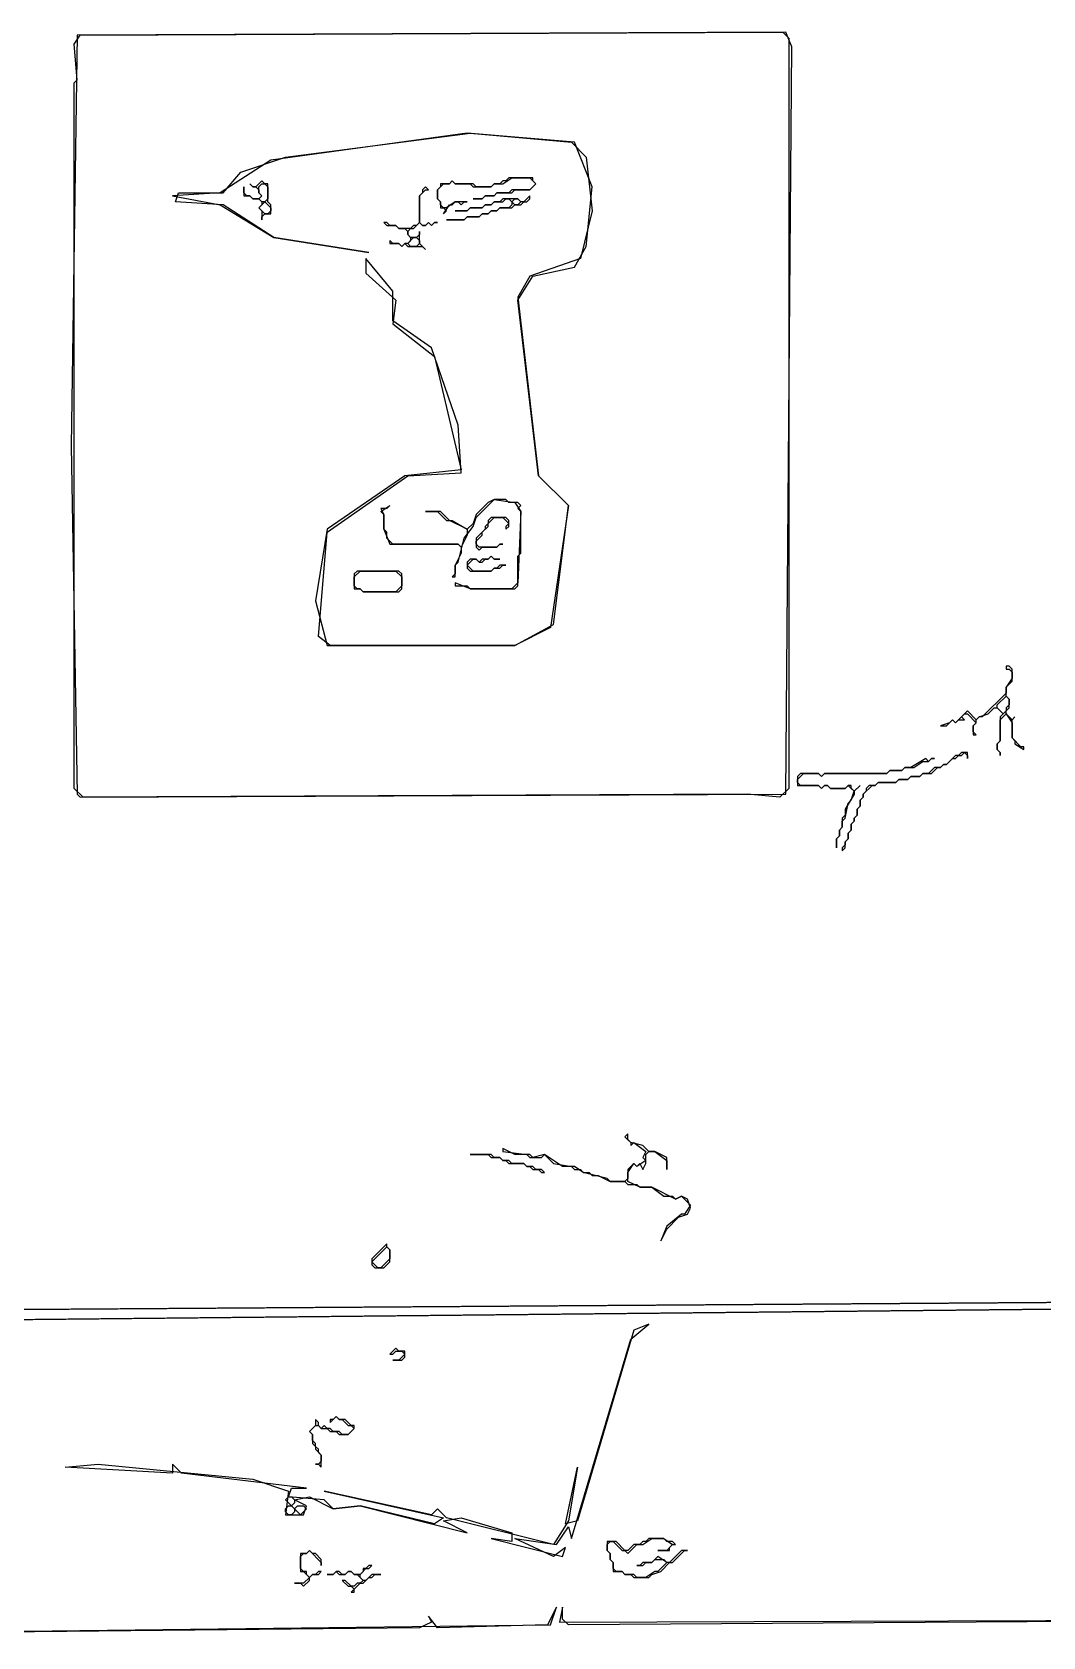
# Model space of a CAD drawing. Header units: inches. Extents: x 0 to 115, y 2 to 63.
# Drawn here: x 28.86 to 49.37, y 1.69 to 34.25 of the extents above; entities that cross this region are included whole.
import ezdxf

# ---------------------------------------------------------------- set-up
doc = ezdxf.new("R2010")
doc.units = ezdxf.units.IN
doc.styles.add('OpenSansCondensed-Light', font='OpenSansCondensed-Light.ttf')
doc.dimstyles.new('EZDXF', dxfattribs={"dimtxt": 0.25, "dimasz": 0.175, "dimexe": 0.375, "dimexo": 0.125, "dimgap": 0.1, "dimtad": 1, "dimlfac": 100, "dimzin": 12, "dimdsep": 46, "dimtxsty": 'OpenSansCondensed-Light', "dimblk": 'ARCHTICK', "dimcen": 2.5, "dimazin": 3, "dimtfac": 0.5, "dimtmove": 2, "dimatfit": 3, "dimarcsym": 0})

# ---------------------------------------------------------------- blocks, each defined once
blk = doc.blocks.new('_ARCHTICK')
at = {"color": 0, "linetype": 'ByBlock', "const_width": 0.15}
blk.add_lwpolyline([(-0.5, -0.5), (0.5, 0.5)], dxfattribs=at)
blk = doc.blocks.new('*D5')
at = {"color": 0, "lineweight": -2, "transparency": 16777216}
for start, end in [(41.8994, 90), (0.3878, 9.2297)]:
    blk.add_arc((20.959, 8.283), 2.26, start, end, dxfattribs=at)
at = {"layer": 'Defpoints', "color": 0, "transparency": 16777216}
for p in [(20.959, 10.852), (22.084, 10.243), (55.387, 8.516), (19.69, 8.275), (20.959, 6.79)]:
    blk.add_point(p, dxfattribs=at)
at = {"color": 0, "lineweight": -2, "transparency": 16777216, "xscale": 0.175, "yscale": 0.175, "zscale": 0.175}
for p, rotation in [((20.959, 10.544), 180), ((23.219, 8.299), 270.3877827726656)]:
    blk.add_blockref('_ARCHTICK', p, dxfattribs=dict(at, rotation=rotation))
at = {"color": 0, "transparency": 16777216, "insert": (22.998, 9.259), "char_height": 0.25, "attachment_point": 5, "rotation": 295.5645, "style": 'OpenSansCondensed-Light'}
blk.add_mtext('89.61°', dxfattribs=at)

msp = doc.modelspace()

# ---------------------------------------------------------------- linework, layer by layer
for points in [[(19.4488, 34.1864), (19.1468, 25.1264), (19.5092, 8.0332), (54.964, 8.3956), (57.4404, 8.0936), (54.964, 8.3956), (19.5696, 8.0332), (19.1468, 25.1868), (19.5092, 34.126), (19.8716, 24.8848)], [(19.4488, 34.1864), (19.1468, 25.1264), (19.5092, 8.0332), (54.964, 8.3956), (57.4404, 8.0936), (54.964, 8.3956), (19.5696, 8.0332), (19.1468, 25.1868), (19.5092, 34.126), (19.8716, 24.8848)], [(29.7772, 34.1864), (29.6564, 25.8512), (29.7772, 18.7844), (29.8376, 18.724), (44.1524, 18.7844), (44.2732, 33.9448), (44.1524, 34.2468)], [(29.7772, 34.1864), (29.6564, 25.8512), (29.7772, 18.7844), (29.8376, 18.724), (44.1524, 18.7844), (44.2732, 33.9448), (44.1524, 34.2468)], [(29.8376, 34.1864), (44.092, 34.2468), (44.2128, 34.126), (44.2128, 18.9052), (44.0316, 18.724), (43.3672, 18.7844), (29.898, 18.724), (29.7168, 18.9052), (29.7168, 33.22), (29.7772, 33.2804), (29.7168, 34.0052)], [(39.864, 32.012), (37.6896, 32.1932), (33.7032, 31.6496), (32.6764, 30.9852), (31.71, 30.9248), (32.6764, 30.7436), (33.7636, 30.0792), (35.6964, 29.7772), (33.7636, 30.0792), (32.7368, 30.7436), (31.7704, 30.804), (31.8308, 30.9852), (32.7368, 30.9852), (33.0992, 31.408), (34.0052, 31.71), (37.75, 32.1932), (39.8036, 32.012), (40.1056, 31.71), (40.2264, 30.6228), (39.9848, 29.6564), (38.958, 29.294), (38.7164, 28.8712), (39.1392, 25.2472), (39.7432, 24.6432), (39.3808, 22.1668), (38.656, 21.8044), (34.9112, 21.8044), (34.6696, 21.9856), (34.8508, 24.0996), (36.4816, 25.2472), (37.5688, 25.3076), (37.5084, 26.274), (36.9648, 27.8444), (36.1796, 28.388), (36.1796, 28.992), (35.636, 29.6564), (35.636, 29.3544), (36.24, 28.8108), (36.1796, 28.3276), (37.0252, 27.6632), (37.5688, 25.368), (36.4212, 25.2472), (34.8508, 24.16), (34.6092, 22.7104), (34.8508, 21.8044), (38.656, 21.8044), (39.4412, 22.2272), (39.7432, 24.6432), (39.1392, 25.2472), (38.7164, 28.8108), (39.0184, 29.294), (39.864, 29.4752), (40.1056, 29.898), (40.2264, 31.106)], [(39.0788, 31.1664), (38.958, 31.0456), (38.5956, 31.0456), (38.5352, 30.9852), (38.2936, 30.9852), (38.2332, 30.9248), (38.052, 30.9248), (37.9916, 30.8644), (37.8104, 30.8644), (37.9916, 30.8644), (38.052, 30.9248), (38.2332, 30.9248), (38.2936, 30.9852), (38.5956, 30.9852), (38.656, 31.0456), (38.958, 31.0456), (39.0788, 31.1664), (39.0184, 31.2268), (39.0184, 31.2872), (38.5352, 31.2872), (38.4748, 31.2268), (38.4144, 31.2268), (38.354, 31.1664), (38.2332, 31.1664), (38.1728, 31.106), (37.8708, 31.106), (37.8104, 31.1664), (37.448, 31.1664), (37.3876, 31.2268), (37.3272, 31.1664), (37.146, 31.1664), (37.146, 31.106), (37.0856, 31.0456), (37.0856, 30.8644), (37.146, 30.804), (37.146, 30.6832), (37.2064, 30.6832), (37.2668, 30.6228), (37.2064, 30.5624), (37.3272, 30.7436), (37.3876, 30.7436), (37.448, 30.804), (37.5084, 30.804), (37.5688, 30.7436), (37.6292, 30.804), (37.6896, 30.804), (37.448, 30.804), (37.2668, 30.6832), (37.2064, 30.6832), (37.146, 30.7436), (37.146, 30.804), (37.0856, 30.8644), (37.0856, 31.0456), (37.2064, 31.1664), (37.3272, 31.1664), (37.3876, 31.2268), (37.448, 31.1664), (37.75, 31.1664), (37.8104, 31.106), (38.1728, 31.106), (38.2332, 31.1664), (38.4144, 31.1664), (38.5956, 31.2872), (38.958, 31.2872)], [(33.522, 31.2268), (33.4012, 31.106), (33.3408, 31.106), (33.2804, 31.1664), (33.3408, 31.106), (33.4012, 31.106), (33.4616, 31.0456), (33.4616, 30.9852), (33.522, 30.9248), (33.4616, 30.8644), (33.3408, 30.8644), (33.2804, 30.9248), (33.22, 30.9248), (33.1596, 30.9852), (33.1596, 31.106), (33.1596, 30.9248), (33.2804, 30.9248), (33.3408, 30.8644), (33.4616, 30.8644), (33.522, 30.804), (33.522, 30.7436), (33.4616, 30.6832), (33.522, 30.6228), (33.522, 30.4416), (33.522, 30.502), (33.5824, 30.5624), (33.7032, 30.5624), (33.7032, 30.7436), (33.6428, 30.804), (33.6428, 31.1664), (33.5824, 31.1664)], [(33.522, 31.1664), (33.5824, 31.1664), (33.6428, 31.106), (33.6428, 30.8644), (33.5824, 30.804), (33.522, 30.804), (33.4616, 30.8644), (33.522, 30.9248), (33.4616, 30.9852), (33.4616, 31.106)], [(36.844, 31.106), (36.7836, 31.0456), (36.7836, 30.9852), (36.7232, 30.9248), (36.7232, 30.3812), (36.6628, 30.3208), (36.6024, 30.3208), (36.542, 30.2604), (36.3004, 30.2604), (36.24, 30.3208), (36.1192, 30.3208), (36.0588, 30.3812), (35.9984, 30.3812), (36.0588, 30.3208), (36.24, 30.3208), (36.3004, 30.2604), (36.4212, 30.2604), (36.4816, 30.2), (36.4816, 30.1396), (36.542, 30.0792), (36.542, 30.0188), (36.4816, 29.9584), (36.4212, 29.9584), (36.3608, 29.898), (36.3004, 29.9584), (36.1796, 29.9584), (36.1192, 30.0188), (36.1192, 29.9584), (36.3004, 29.9584), (36.3608, 29.898), (36.4212, 29.9584), (36.4816, 29.898), (36.7836, 29.898), (36.844, 29.8376), (36.7232, 29.9584), (36.7232, 30.2), (36.7232, 30.1396), (36.6628, 30.0792), (36.542, 30.0792), (36.4816, 30.1396), (36.4816, 30.2), (36.542, 30.2604), (36.6024, 30.2604), (36.7232, 30.3812), (36.7836, 30.3208), (36.844, 30.3208), (36.9044, 30.3812), (36.9648, 30.3208), (37.0252, 30.3812), (37.0856, 30.3812), (37.0252, 30.3812), (36.9648, 30.3208), (36.9044, 30.3812), (36.844, 30.3208), (36.7836, 30.3208), (36.7232, 30.3812), (36.7232, 30.9248), (36.844, 31.0456), (36.9044, 31.0456)], [(33.5824, 30.804), (33.7032, 30.6832), (33.7032, 30.6228), (33.6428, 30.5624), (33.5824, 30.5624), (33.4616, 30.6832)], [(38.958, 30.9248), (38.8372, 30.804), (38.7768, 30.804), (38.7164, 30.8644), (38.4144, 30.8644), (38.354, 30.804), (38.2332, 30.804), (38.1728, 30.7436), (38.052, 30.7436), (37.9916, 30.6832), (37.75, 30.6832), (37.6896, 30.6228), (37.448, 30.6228), (37.6896, 30.6228), (37.75, 30.6832), (37.9916, 30.6832), (38.052, 30.7436), (38.1728, 30.7436), (38.2332, 30.804), (38.4144, 30.804), (38.4748, 30.8644), (38.5352, 30.8644), (38.5956, 30.804), (38.5956, 30.7436), (38.5352, 30.6832), (38.354, 30.6832), (38.2936, 30.6228), (38.1728, 30.6228), (38.1124, 30.5624), (37.9916, 30.5624), (37.9312, 30.502), (37.6896, 30.502), (37.6292, 30.4416), (37.2668, 30.4416), (37.6292, 30.4416), (37.6896, 30.502), (37.9312, 30.502), (37.9916, 30.5624), (38.1124, 30.5624), (38.1728, 30.6228), (38.2936, 30.6228), (38.354, 30.6832), (38.5956, 30.6832), (38.656, 30.7436), (38.7768, 30.7436), (38.8372, 30.804), (38.8976, 30.804), (38.958, 30.8644)], [(38.5956, 30.804), (38.656, 30.8644), (38.7164, 30.8644), (38.7768, 30.804), (38.7164, 30.7436), (38.656, 30.7436)], [(36.4816, 29.9584), (36.6024, 30.0792), (36.6628, 30.0792), (36.7232, 30.0188), (36.7232, 29.9584), (36.6628, 29.898), (36.542, 29.898)], [(38.7164, 23.0124), (38.7164, 23.6164), (38.7768, 23.6768), (38.7768, 24.5224), (38.7164, 24.5828), (38.7768, 24.6432), (38.7164, 24.7036), (38.5352, 24.7036), (38.4748, 24.764), (38.2332, 24.764), (38.1124, 24.7036), (37.8708, 24.462), (37.8104, 24.2808), (37.6896, 24.16), (37.3272, 24.3412), (37.146, 24.5224), (36.844, 24.5224), (37.0856, 24.5224), (37.2668, 24.3412), (37.3876, 24.3412), (37.6896, 24.16), (37.6896, 24.0392), (37.5688, 23.7976), (37.5084, 23.858), (36.1796, 23.858), (36.0588, 23.9788), (36.0588, 24.0996), (35.9984, 24.16), (35.9984, 24.462), (35.938, 24.5224), (36.1192, 24.6432), (36.0588, 24.5828), (35.938, 24.5828), (35.9984, 24.462), (35.9984, 24.16), (36.1192, 23.858), (37.5084, 23.858), (37.5688, 23.7976), (37.5688, 23.6768), (37.448, 23.4352), (37.448, 23.254), (37.3876, 23.1936), (37.448, 23.1936), (37.448, 23.4352), (37.5084, 23.4956), (37.6292, 23.9788), (37.8104, 24.2204), (37.8708, 24.4016), (38.2332, 24.764), (38.656, 24.7036), (38.7768, 24.5224), (38.7164, 23.0728), (38.5956, 22.952), (37.75, 22.952), (37.448, 23.0728), (37.448, 23.0124), (37.6896, 23.0124), (37.75, 22.952), (38.656, 22.952)], [(19.6904, 24.7036), (19.6904, 8.2748), (55.3868, 8.5164), (19.7508, 8.2748)], [(19.6904, 24.7036), (19.6904, 8.2748), (55.3868, 8.5164), (19.7508, 8.2748)], [(38.4748, 24.4016), (38.1728, 24.4016), (38.1124, 24.3412), (38.1124, 24.2808), (38.052, 24.2204), (38.052, 24.16), (37.8708, 23.9788), (37.8708, 23.7976), (37.9312, 23.7372), (37.9916, 23.7976), (38.2936, 23.7976), (38.354, 23.858), (38.4144, 23.858), (38.354, 23.858), (38.2936, 23.7976), (37.9312, 23.7976), (37.8708, 23.858), (37.8708, 23.9184), (37.9916, 24.0392), (37.9916, 24.0996), (38.1124, 24.2204), (38.1124, 24.2808), (38.2332, 24.4016), (38.4144, 24.4016), (38.5352, 24.2808), (38.4748, 24.2204), (38.4748, 24.16), (38.5352, 24.2204), (38.5352, 24.3412)], [(38.4748, 23.4352), (38.354, 23.4352), (38.2936, 23.3748), (38.2332, 23.3748), (38.1728, 23.3144), (37.8104, 23.3144), (37.6896, 23.4352), (37.8104, 23.556), (37.8708, 23.556), (37.9312, 23.4956), (37.9916, 23.4956), (38.052, 23.556), (38.1124, 23.556), (38.1728, 23.6164), (38.2332, 23.556), (38.354, 23.556), (38.2332, 23.556), (38.1728, 23.6164), (38.1124, 23.556), (37.9916, 23.556), (37.9312, 23.4956), (37.8708, 23.556), (37.75, 23.556), (37.6896, 23.4956), (37.6896, 23.3748), (37.75, 23.3144), (38.1728, 23.3144), (38.2332, 23.3748), (38.354, 23.3748), (38.4144, 23.4352)], [(35.3944, 23.254), (35.3944, 22.952), (35.5152, 22.952), (35.5756, 22.8916), (36.3004, 22.8916), (36.3608, 22.952), (36.3608, 23.254), (36.3004, 23.3144), (35.4548, 23.3144)], [(35.3944, 23.1936), (35.5152, 23.3144), (36.24, 23.3144), (36.3608, 23.1936), (36.3608, 23.0124), (36.24, 22.8916), (35.5756, 22.8916), (35.5152, 22.952), (35.4548, 22.952), (35.3944, 23.0124)], [(48.6824, 21.3816), (48.622, 21.3816), (48.622, 21.3212), (48.6824, 21.3212), (48.7428, 21.2608), (48.7428, 21.14), (48.622, 20.9588), (48.622, 20.838), (48.1388, 20.3548), (48.0784, 20.3548), (48.018, 20.2944), (47.8368, 20.4756), (47.5952, 20.234), (47.5348, 20.2944), (47.4744, 20.234), (47.2932, 20.1736), (47.414, 20.1736), (47.5348, 20.2944), (47.5952, 20.234), (47.6556, 20.2944), (47.7764, 20.2944), (47.716, 20.3548), (47.7764, 20.4152), (47.8368, 20.4152), (48.018, 20.234), (47.9576, 20.1736), (47.9576, 19.9924), (48.018, 19.9924), (47.9576, 20.0528), (47.9576, 20.1736), (48.018, 20.234), (48.018, 20.2944), (48.0784, 20.3548), (48.2596, 20.4152), (48.3804, 20.536), (48.4408, 20.536), (48.5616, 20.4152), (48.5012, 20.3548), (48.5012, 19.8716), (48.4408, 19.8112), (48.4408, 19.6904), (48.5012, 19.63), (48.5012, 19.5696), (48.5012, 19.63), (48.4408, 19.6904), (48.4408, 19.8112), (48.5012, 19.8716), (48.5012, 20.2944), (48.622, 20.4152), (48.7428, 20.234), (48.7428, 19.932), (48.8032, 19.8716), (48.8032, 19.8112), (48.9844, 19.6904), (48.9844, 19.7508), (48.924, 19.7508), (48.7428, 19.932), (48.7428, 20.2944), (48.8032, 20.3548), (48.7428, 20.2944), (48.622, 20.4152), (48.622, 20.4756), (48.6824, 20.536), (48.6824, 20.7172), (48.622, 20.7776), (48.622, 20.9588), (48.7428, 21.0796), (48.7428, 21.3212)], [(48.6824, 21.3816), (48.622, 21.3816), (48.622, 21.3212), (48.6824, 21.3212), (48.7428, 21.2608), (48.7428, 21.14), (48.622, 20.9588), (48.622, 20.838), (48.1388, 20.3548), (48.0784, 20.3548), (48.018, 20.2944), (47.8368, 20.4756), (47.5952, 20.234), (47.5348, 20.2944), (47.4744, 20.234), (47.2932, 20.1736), (47.414, 20.1736), (47.5348, 20.2944), (47.5952, 20.234), (47.6556, 20.2944), (47.7764, 20.2944), (47.716, 20.3548), (47.7764, 20.4152), (47.8368, 20.4152), (48.018, 20.234), (47.9576, 20.1736), (47.9576, 19.9924), (48.018, 19.9924), (47.9576, 20.0528), (47.9576, 20.1736), (48.018, 20.234), (48.018, 20.2944), (48.0784, 20.3548), (48.2596, 20.4152), (48.3804, 20.536), (48.4408, 20.536), (48.5616, 20.4152), (48.5012, 20.3548), (48.5012, 19.8716), (48.4408, 19.8112), (48.4408, 19.6904), (48.5012, 19.63), (48.5012, 19.5696), (48.5012, 19.63), (48.4408, 19.6904), (48.4408, 19.8112), (48.5012, 19.8716), (48.5012, 20.2944), (48.622, 20.4152), (48.7428, 20.234), (48.7428, 19.932), (48.8032, 19.8716), (48.8032, 19.8112), (48.9844, 19.6904), (48.9844, 19.7508), (48.924, 19.7508), (48.7428, 19.932), (48.7428, 20.2944), (48.8032, 20.3548), (48.7428, 20.2944), (48.622, 20.4152), (48.622, 20.4756), (48.6824, 20.536), (48.6824, 20.7172), (48.622, 20.7776), (48.622, 20.9588), (48.7428, 21.0796), (48.7428, 21.3212)], [(48.622, 20.7776), (48.6824, 20.7172), (48.6824, 20.5964), (48.622, 20.536), (48.622, 20.4756), (48.5616, 20.4152), (48.4408, 20.536), (48.4408, 20.5964)], [(47.8368, 19.63), (47.716, 19.63), (47.6556, 19.5696), (47.5952, 19.5696), (47.414, 19.3884), (47.3536, 19.3884), (47.2932, 19.328), (47.1724, 19.328), (47.0516, 19.2072), (46.9308, 19.2072), (46.8704, 19.1468), (46.6892, 19.1468), (46.6288, 19.0864), (46.4476, 19.0864), (46.3872, 19.026), (46.0248, 19.026), (45.9644, 18.9656), (45.8436, 18.9656), (45.7832, 18.9052), (45.7832, 18.8448), (45.7228, 18.7844), (45.7228, 18.724), (45.6624, 18.6636), (45.6624, 18.5428), (45.602, 18.4824), (45.602, 18.3616), (45.5416, 18.3012), (45.5416, 18.2408), (45.4812, 18.1804), (45.4812, 18.0596), (45.4208, 17.9992), (45.4208, 17.8784), (45.3604, 17.818), (45.3604, 17.7576), (45.3, 17.6972), (45.3, 17.6368), (45.3604, 17.6972), (45.3604, 17.818), (45.4208, 17.8784), (45.4208, 17.9992), (45.4812, 18.0596), (45.4812, 18.1804), (45.5416, 18.2408), (45.5416, 18.3012), (45.602, 18.3616), (45.602, 18.4824), (45.6624, 18.5428), (45.6624, 18.6636), (45.7228, 18.724), (45.7228, 18.7844), (45.904, 18.9656), (45.9644, 18.9656), (46.0248, 19.026), (46.3872, 19.026), (46.4476, 19.0864), (46.6288, 19.0864), (46.6892, 19.1468), (46.8704, 19.1468), (46.9308, 19.2072), (47.112, 19.2072), (47.2328, 19.328), (47.2932, 19.328), (47.3536, 19.3884), (47.414, 19.3884), (47.5348, 19.5092), (47.5952, 19.5092), (47.6556, 19.5696), (47.716, 19.5696), (47.7764, 19.63), (47.8368, 19.5696), (47.8368, 19.5092)], [(47.8368, 19.63), (47.716, 19.63), (47.6556, 19.5696), (47.5952, 19.5696), (47.414, 19.3884), (47.3536, 19.3884), (47.2932, 19.328), (47.1724, 19.328), (47.0516, 19.2072), (46.9308, 19.2072), (46.8704, 19.1468), (46.6892, 19.1468), (46.6288, 19.0864), (46.4476, 19.0864), (46.3872, 19.026), (46.0248, 19.026), (45.9644, 18.9656), (45.8436, 18.9656), (45.7832, 18.9052), (45.7832, 18.8448), (45.7228, 18.7844), (45.7228, 18.724), (45.6624, 18.6636), (45.6624, 18.5428), (45.602, 18.4824), (45.602, 18.3616), (45.5416, 18.3012), (45.5416, 18.2408), (45.4812, 18.1804), (45.4812, 18.0596), (45.4208, 17.9992), (45.4208, 17.8784), (45.3604, 17.818), (45.3604, 17.7576), (45.3, 17.6972), (45.3, 17.6368), (45.3604, 17.6972), (45.3604, 17.818), (45.4208, 17.8784), (45.4208, 17.9992), (45.4812, 18.0596), (45.4812, 18.1804), (45.5416, 18.2408), (45.5416, 18.3012), (45.602, 18.3616), (45.602, 18.4824), (45.6624, 18.5428), (45.6624, 18.6636), (45.7228, 18.724), (45.7228, 18.7844), (45.904, 18.9656), (45.9644, 18.9656), (46.0248, 19.026), (46.3872, 19.026), (46.4476, 19.0864), (46.6288, 19.0864), (46.6892, 19.1468), (46.8704, 19.1468), (46.9308, 19.2072), (47.112, 19.2072), (47.2328, 19.328), (47.2932, 19.328), (47.3536, 19.3884), (47.414, 19.3884), (47.5348, 19.5092), (47.5952, 19.5092), (47.6556, 19.5696), (47.716, 19.5696), (47.7764, 19.63), (47.8368, 19.5696), (47.8368, 19.5092)], [(47.1724, 19.5092), (47.112, 19.5092), (47.0516, 19.4488), (46.9912, 19.5092), (46.6892, 19.328), (46.5684, 19.328), (46.508, 19.2676), (46.2664, 19.2676), (46.206, 19.2072), (44.9376, 19.2072), (44.8772, 19.1468), (44.8168, 19.2072), (44.4544, 19.2072), (44.394, 19.1468), (44.394, 18.9656), (44.8168, 18.9656), (44.8772, 18.9052), (44.9376, 18.9656), (44.998, 18.9656), (45.0584, 18.9052), (45.3604, 18.9052), (45.4208, 18.9656), (45.5416, 18.8448), (45.5416, 18.7844), (45.3604, 18.4824), (45.3604, 18.3616), (45.3, 18.3012), (45.3, 18.12), (45.2396, 18.0596), (45.2396, 17.9388), (45.1792, 17.8784), (45.1792, 17.6972), (45.1792, 17.8784), (45.2396, 17.9388), (45.2396, 18.0596), (45.3, 18.12), (45.3, 18.2408), (45.3604, 18.3012), (45.4208, 18.6032), (45.4812, 18.6636), (45.5416, 18.8448), (45.6624, 18.9656), (45.5416, 18.8448), (45.4812, 18.9052), (45.4812, 18.9656), (45.4208, 18.9656), (45.3604, 18.9052), (45.0584, 18.9052), (44.998, 18.9656), (44.9376, 18.9656), (44.8772, 18.9052), (44.8168, 18.9656), (44.4544, 18.9656), (44.394, 19.026), (44.394, 19.0864), (44.5148, 19.2072), (44.8168, 19.2072), (44.8772, 19.1468), (44.9376, 19.2072), (46.206, 19.2072), (46.2664, 19.2676), (46.508, 19.2676), (46.5684, 19.328), (46.7496, 19.328), (46.9308, 19.4488), (47.0516, 19.4488), (47.112, 19.5092)], [(47.1724, 19.5092), (47.112, 19.5092), (47.0516, 19.4488), (46.9912, 19.5092), (46.6892, 19.328), (46.5684, 19.328), (46.508, 19.2676), (46.2664, 19.2676), (46.206, 19.2072), (44.9376, 19.2072), (44.8772, 19.1468), (44.8168, 19.2072), (44.4544, 19.2072), (44.394, 19.1468), (44.394, 18.9656), (44.8168, 18.9656), (44.8772, 18.9052), (44.9376, 18.9656), (44.998, 18.9656), (45.0584, 18.9052), (45.3604, 18.9052), (45.4208, 18.9656), (45.5416, 18.8448), (45.5416, 18.7844), (45.3604, 18.4824), (45.3604, 18.3616), (45.3, 18.3012), (45.3, 18.12), (45.2396, 18.0596), (45.2396, 17.9388), (45.1792, 17.8784), (45.1792, 17.6972), (45.1792, 17.8784), (45.2396, 17.9388), (45.2396, 18.0596), (45.3, 18.12), (45.3, 18.2408), (45.3604, 18.3012), (45.4208, 18.6032), (45.4812, 18.6636), (45.5416, 18.8448), (45.6624, 18.9656), (45.5416, 18.8448), (45.4812, 18.9052), (45.4812, 18.9656), (45.4208, 18.9656), (45.3604, 18.9052), (45.0584, 18.9052), (44.998, 18.9656), (44.9376, 18.9656), (44.8772, 18.9052), (44.8168, 18.9656), (44.4544, 18.9656), (44.394, 19.026), (44.394, 19.0864), (44.5148, 19.2072), (44.8168, 19.2072), (44.8772, 19.1468), (44.9376, 19.2072), (46.206, 19.2072), (46.2664, 19.2676), (46.508, 19.2676), (46.5684, 19.328), (46.7496, 19.328), (46.9308, 19.4488), (47.0516, 19.4488), (47.112, 19.5092)], [(42.2196, 10.3888), (42.1592, 10.57), (42.0384, 10.6304), (41.9176, 10.57), (41.4344, 10.8116), (41.1928, 10.8116), (40.9512, 10.9324), (40.9512, 11.1136), (41.072, 11.2948), (41.1324, 11.2344), (41.1928, 11.2948), (41.2532, 11.174), (41.3136, 11.2948), (41.3136, 11.476), (41.374, 11.5364), (41.4948, 11.5364), (41.7364, 11.3552), (41.7364, 11.174), (41.7364, 11.4156), (41.4948, 11.5364), (41.374, 11.5364), (41.2532, 11.6572), (41.0116, 11.7176), (40.9512, 11.778), (40.9512, 11.8988), (40.8908, 11.8384), (41.0116, 11.7176), (41.0116, 11.6572), (41.072, 11.7176), (41.3136, 11.5364), (41.2532, 11.4156), (41.3136, 11.3552), (41.1324, 11.2344), (41.072, 11.2948), (40.9512, 11.174), (40.9512, 10.9928), (40.8908, 10.9324), (40.5888, 10.9324), (40.5284, 10.9928), (40.0452, 11.1136), (39.864, 11.2344), (39.6224, 11.2344), (39.26, 11.476), (39.0184, 11.4156), (38.958, 11.476), (38.656, 11.476), (38.4144, 11.5968), (38.4144, 11.5364), (38.8976, 11.476), (38.958, 11.4156), (39.1996, 11.4156), (39.26, 11.476), (39.4412, 11.2948), (39.8036, 11.2344), (39.864, 11.174), (39.9848, 11.174), (40.0452, 11.1136), (40.166, 11.1136), (40.2264, 11.0532), (40.3472, 11.0532), (40.5888, 10.9324), (40.8908, 10.9324), (40.9512, 10.872), (41.1324, 10.872), (41.1928, 10.8116), (41.4344, 10.8116), (41.676, 10.6304), (41.8572, 10.6304), (41.9176, 10.57), (42.0384, 10.6304), (42.2196, 10.4492), (42.0988, 10.268), (42.0384, 10.268), (41.7364, 10.0264), (41.6156, 9.7244), (41.7364, 9.966), (41.978, 10.2076), (42.1592, 10.268)], [(42.2196, 10.3888), (42.1592, 10.57), (42.0384, 10.6304), (41.9176, 10.57), (41.4344, 10.8116), (41.1928, 10.8116), (40.9512, 10.9324), (40.9512, 11.1136), (41.072, 11.2948), (41.1324, 11.2344), (41.1928, 11.2948), (41.2532, 11.174), (41.3136, 11.2948), (41.3136, 11.476), (41.374, 11.5364), (41.4948, 11.5364), (41.7364, 11.3552), (41.7364, 11.174), (41.7364, 11.4156), (41.4948, 11.5364), (41.374, 11.5364), (41.2532, 11.6572), (41.0116, 11.7176), (40.9512, 11.778), (40.9512, 11.8988), (40.8908, 11.8384), (41.0116, 11.7176), (41.0116, 11.6572), (41.072, 11.7176), (41.3136, 11.5364), (41.2532, 11.4156), (41.3136, 11.3552), (41.1324, 11.2344), (41.072, 11.2948), (40.9512, 11.174), (40.9512, 10.9928), (40.8908, 10.9324), (40.5888, 10.9324), (40.5284, 10.9928), (40.0452, 11.1136), (39.864, 11.2344), (39.6224, 11.2344), (39.26, 11.476), (39.0184, 11.4156), (38.958, 11.476), (38.656, 11.476), (38.4144, 11.5968), (38.4144, 11.5364), (38.8976, 11.476), (38.958, 11.4156), (39.1996, 11.4156), (39.26, 11.476), (39.4412, 11.2948), (39.8036, 11.2344), (39.864, 11.174), (39.9848, 11.174), (40.0452, 11.1136), (40.166, 11.1136), (40.2264, 11.0532), (40.3472, 11.0532), (40.5888, 10.9324), (40.8908, 10.9324), (40.9512, 10.872), (41.1324, 10.872), (41.1928, 10.8116), (41.4344, 10.8116), (41.676, 10.6304), (41.8572, 10.6304), (41.9176, 10.57), (42.0384, 10.6304), (42.2196, 10.4492), (42.0988, 10.268), (42.0384, 10.268), (41.7364, 10.0264), (41.6156, 9.7244), (41.7364, 9.966), (41.978, 10.2076), (42.1592, 10.268)], [(37.75, 11.476), (38.1124, 11.476), (38.1728, 11.4156), (38.354, 11.4156), (38.4144, 11.3552), (38.4748, 11.3552), (38.5352, 11.2948), (38.8372, 11.2948), (38.8976, 11.2344), (38.958, 11.2344), (39.0184, 11.174), (39.1392, 11.174), (39.1996, 11.1136), (39.26, 11.1136), (39.1996, 11.174), (39.0788, 11.174), (39.0184, 11.2344), (38.8976, 11.2344), (38.8372, 11.2948), (38.5956, 11.2948), (38.5352, 11.3552), (38.4144, 11.3552), (38.354, 11.4156), (38.2332, 11.4156), (38.1728, 11.476)], [(37.75, 11.476), (38.1124, 11.476), (38.1728, 11.4156), (38.354, 11.4156), (38.4144, 11.3552), (38.4748, 11.3552), (38.5352, 11.2948), (38.8372, 11.2948), (38.8976, 11.2344), (38.958, 11.2344), (39.0184, 11.174), (39.1392, 11.174), (39.1996, 11.1136), (39.26, 11.1136), (39.1996, 11.174), (39.0788, 11.174), (39.0184, 11.2344), (38.8976, 11.2344), (38.8372, 11.2948), (38.5956, 11.2948), (38.5352, 11.3552), (38.4144, 11.3552), (38.354, 11.4156), (38.2332, 11.4156), (38.1728, 11.476)], [(36.0588, 9.664), (35.7568, 9.362), (35.7568, 9.2412), (35.8172, 9.1808), (35.9984, 9.1808), (36.1192, 9.3016), (36.1192, 9.5432), (36.0588, 9.6036)], [(36.0588, 9.664), (35.7568, 9.362), (35.7568, 9.2412), (35.8172, 9.1808), (35.9984, 9.1808), (36.1192, 9.3016), (36.1192, 9.5432), (36.0588, 9.6036)], [(36.0588, 9.6036), (36.1192, 9.5432), (36.1192, 9.362), (35.938, 9.1808), (35.8776, 9.1808), (35.7568, 9.3016)], [(41.374, 8.0332), (41.072, 7.9124), (39.9244, 4.0468), (39.6828, 3.9864), (39.9244, 5.134), (39.7432, 4.0468), (39.4412, 3.5636), (37.2668, 4.1072), (37.0856, 4.2884), (36.9648, 4.1676), (34.7904, 4.6508), (37.2064, 4.1072), (37.0252, 3.9864), (35.5152, 4.3488), (34.9716, 4.2884), (34.7904, 4.4696), (34.0656, 4.53), (34.126, 4.7112), (34.428, 4.7112), (31.8912, 5.0132), (31.71, 5.1944), (31.71, 5.0132), (29.5356, 5.134), (30.2, 5.1944), (33.3408, 4.8924), (34.0656, 4.6508), (34.0052, 4.1676), (34.3676, 4.1676), (34.428, 4.3488), (34.1864, 4.4696), (34.4884, 4.53), (34.9716, 4.2884), (35.5152, 4.3488), (37.6896, 3.8052), (37.2064, 4.0468), (37.5688, 4.1072), (38.5956, 3.8052), (38.5956, 3.624), (38.1728, 3.6844), (39.6224, 3.322), (39.6828, 3.5032), (39.4412, 3.322), (38.656, 3.6844), (39.5016, 3.5636), (39.7432, 3.926), (39.8036, 3.6844), (41.0116, 7.7312)], [(41.374, 8.0332), (41.072, 7.9124), (39.9244, 4.0468), (39.6828, 3.9864), (39.9244, 5.134), (39.7432, 4.0468), (39.4412, 3.5636), (37.2668, 4.1072), (37.0856, 4.2884), (36.9648, 4.1676), (34.7904, 4.6508), (37.2064, 4.1072), (37.0252, 3.9864), (35.5152, 4.3488), (34.9716, 4.2884), (34.7904, 4.4696), (34.0656, 4.53), (34.126, 4.7112), (34.428, 4.7112), (31.8912, 5.0132), (31.71, 5.1944), (31.71, 5.0132), (29.5356, 5.134), (30.2, 5.1944), (33.3408, 4.8924), (34.0656, 4.6508), (34.0052, 4.1676), (34.3676, 4.1676), (34.428, 4.3488), (34.1864, 4.4696), (34.4884, 4.53), (34.9716, 4.2884), (35.5152, 4.3488), (37.6896, 3.8052), (37.2064, 4.0468), (37.5688, 4.1072), (38.5956, 3.8052), (38.5956, 3.624), (38.1728, 3.6844), (39.6224, 3.322), (39.6828, 3.5032), (39.4412, 3.322), (38.656, 3.6844), (39.5016, 3.5636), (39.7432, 3.926), (39.8036, 3.6844), (41.0116, 7.7312)], [(36.24, 7.55), (36.1192, 7.4292), (36.1796, 7.4292), (36.24, 7.4896), (36.3608, 7.4896), (36.4212, 7.4292), (36.3004, 7.3084), (36.1796, 7.3084), (36.3608, 7.3084), (36.4212, 7.3688), (36.4212, 7.4896), (36.3004, 7.4896)], [(36.24, 7.55), (36.1192, 7.4292), (36.1796, 7.4292), (36.24, 7.4896), (36.3608, 7.4896), (36.4212, 7.4292), (36.3004, 7.3084), (36.1796, 7.3084), (36.3608, 7.3084), (36.4212, 7.3688), (36.4212, 7.4896), (36.3004, 7.4896)], [(35.2132, 6.1004), (35.0924, 6.1004), (35.032, 6.1608), (34.9716, 6.1004), (34.9112, 6.1004), (34.9112, 6.04), (35.032, 6.1608), (35.0924, 6.1004), (35.1528, 6.1004), (35.2736, 5.9796), (35.334, 5.9796), (35.3944, 5.9192), (35.2736, 5.7984), (35.1528, 5.7984), (35.0924, 5.8588), (34.9716, 5.8588), (34.9112, 5.9192), (34.8508, 5.9192), (34.7904, 5.9796), (34.73, 5.9192), (34.6696, 5.9796), (34.6696, 6.04), (34.6092, 6.1004), (34.6092, 5.9796), (34.4884, 5.8588), (34.5488, 5.7984), (34.5488, 5.6172), (34.6092, 5.5568), (34.6092, 5.4964), (34.73, 5.3756), (34.73, 5.2548), (34.6696, 5.1944), (34.6092, 5.1944), (34.6696, 5.1944), (34.73, 5.134), (34.73, 5.3756), (34.6696, 5.436), (34.6696, 5.4964), (34.6092, 5.5568), (34.6092, 5.6172), (34.5488, 5.6776), (34.5488, 5.7984), (34.4884, 5.8588), (34.6092, 5.9796), (34.6696, 5.9796), (34.73, 5.9192), (34.8508, 5.9192), (34.9112, 5.8588), (35.032, 5.8588), (35.0924, 5.7984), (35.2736, 5.7984), (35.3944, 5.9192), (35.3944, 5.9796), (35.334, 5.9796)], [(35.2132, 6.1004), (35.0924, 6.1004), (35.032, 6.1608), (34.9716, 6.1004), (34.9112, 6.1004), (34.9112, 6.04), (35.032, 6.1608), (35.0924, 6.1004), (35.1528, 6.1004), (35.2736, 5.9796), (35.334, 5.9796), (35.3944, 5.9192), (35.2736, 5.7984), (35.1528, 5.7984), (35.0924, 5.8588), (34.9716, 5.8588), (34.9112, 5.9192), (34.8508, 5.9192), (34.7904, 5.9796), (34.73, 5.9192), (34.6696, 5.9796), (34.6696, 6.04), (34.6092, 6.1004), (34.6092, 5.9796), (34.4884, 5.8588), (34.5488, 5.7984), (34.5488, 5.6172), (34.6092, 5.5568), (34.6092, 5.4964), (34.73, 5.3756), (34.73, 5.2548), (34.6696, 5.1944), (34.6092, 5.1944), (34.6696, 5.1944), (34.73, 5.134), (34.73, 5.3756), (34.6696, 5.436), (34.6696, 5.4964), (34.6092, 5.5568), (34.6092, 5.6172), (34.5488, 5.6776), (34.5488, 5.7984), (34.4884, 5.8588), (34.6092, 5.9796), (34.6696, 5.9796), (34.73, 5.9192), (34.8508, 5.9192), (34.9112, 5.8588), (35.032, 5.8588), (35.0924, 5.7984), (35.2736, 5.7984), (35.3944, 5.9192), (35.3944, 5.9796), (35.334, 5.9796)], [(34.0052, 4.4696), (34.0656, 4.53), (34.126, 4.53), (34.1864, 4.4696), (34.1864, 4.4092), (34.126, 4.3488)], [(34.0052, 4.2884), (34.0656, 4.3488), (34.126, 4.3488), (34.1864, 4.2884), (34.1864, 4.228), (34.126, 4.1676), (34.0656, 4.1676), (34.0052, 4.228)], [(34.1864, 4.2884), (34.2468, 4.3488), (34.3676, 4.3488), (34.428, 4.2884), (34.3072, 4.1676)], [(42.1592, 3.4428), (42.0384, 3.4428), (41.7968, 3.2012), (41.7364, 3.2012), (41.5552, 3.322), (41.4344, 3.2012), (41.2532, 3.2012), (41.1928, 3.1408), (41.1324, 3.1408), (41.2532, 3.1408), (41.3136, 3.2012), (41.4344, 3.2012), (41.4948, 3.2616), (41.676, 3.2616), (41.7364, 3.2012), (41.5552, 3.02), (41.4948, 3.02), (41.3136, 2.8992), (41.1324, 2.8992), (41.072, 2.9596), (40.8908, 2.9596), (40.8304, 3.02), (40.7096, 3.02), (40.6492, 3.0804), (40.6492, 3.2012), (40.5888, 3.2616), (40.5888, 3.3824), (40.5284, 3.4428), (40.5284, 3.5636), (40.5888, 3.624), (40.6492, 3.624), (40.8304, 3.4428), (40.8908, 3.4428), (40.9512, 3.3824), (41.1324, 3.5636), (41.2532, 3.5636), (41.4344, 3.6844), (41.676, 3.6844), (41.8572, 3.5636), (41.7364, 3.4428), (41.5552, 3.4428), (41.7968, 3.4428), (41.7968, 3.5032), (41.8572, 3.5636), (41.9176, 3.5636), (41.8572, 3.624), (41.7364, 3.624), (41.676, 3.6844), (41.374, 3.6844), (41.3136, 3.624), (41.2532, 3.624), (41.1928, 3.5636), (41.072, 3.5636), (40.9512, 3.4428), (40.8908, 3.4428), (40.7096, 3.624), (40.5284, 3.624), (40.5284, 3.4428), (40.5888, 3.3824), (40.5888, 3.2616), (40.6492, 3.2012), (40.6492, 3.02), (40.8304, 3.02), (40.8908, 2.9596), (41.0116, 2.9596), (41.072, 2.8992), (41.374, 2.8992), (41.4344, 2.9596), (41.6156, 3.02), (41.7968, 3.2012), (41.8572, 3.2012), (42.0988, 3.4428)], [(42.1592, 3.4428), (42.0384, 3.4428), (41.7968, 3.2012), (41.7364, 3.2012), (41.5552, 3.322), (41.4344, 3.2012), (41.2532, 3.2012), (41.1928, 3.1408), (41.1324, 3.1408), (41.2532, 3.1408), (41.3136, 3.2012), (41.4344, 3.2012), (41.4948, 3.2616), (41.676, 3.2616), (41.7364, 3.2012), (41.5552, 3.02), (41.4948, 3.02), (41.3136, 2.8992), (41.1324, 2.8992), (41.072, 2.9596), (40.8908, 2.9596), (40.8304, 3.02), (40.7096, 3.02), (40.6492, 3.0804), (40.6492, 3.2012), (40.5888, 3.2616), (40.5888, 3.3824), (40.5284, 3.4428), (40.5284, 3.5636), (40.5888, 3.624), (40.6492, 3.624), (40.8304, 3.4428), (40.8908, 3.4428), (40.9512, 3.3824), (41.1324, 3.5636), (41.2532, 3.5636), (41.4344, 3.6844), (41.676, 3.6844), (41.8572, 3.5636), (41.7364, 3.4428), (41.5552, 3.4428), (41.7968, 3.4428), (41.7968, 3.5032), (41.8572, 3.5636), (41.9176, 3.5636), (41.8572, 3.624), (41.7364, 3.624), (41.676, 3.6844), (41.374, 3.6844), (41.3136, 3.624), (41.2532, 3.624), (41.1928, 3.5636), (41.072, 3.5636), (40.9512, 3.4428), (40.8908, 3.4428), (40.7096, 3.624), (40.5284, 3.624), (40.5284, 3.4428), (40.5888, 3.3824), (40.5888, 3.2616), (40.6492, 3.2012), (40.6492, 3.02), (40.8304, 3.02), (40.8908, 2.9596), (41.0116, 2.9596), (41.072, 2.8992), (41.374, 2.8992), (41.4344, 2.9596), (41.6156, 3.02), (41.7968, 3.2012), (41.8572, 3.2012), (42.0988, 3.4428)], [(34.4884, 3.4428), (34.73, 3.2012), (34.73, 3.1408), (34.73, 3.2616), (34.6092, 3.3824), (34.5488, 3.3824), (34.4884, 3.4428), (34.428, 3.3824), (34.3072, 3.3824), (34.3072, 3.02), (34.3676, 3.02), (34.4884, 2.8992), (34.3676, 2.7784), (34.1864, 2.7784), (34.3072, 2.7784), (34.3676, 2.718), (34.4884, 2.8388), (34.4884, 2.8992), (34.5488, 2.9596), (34.6696, 2.9596), (34.73, 3.02), (34.6696, 3.02), (34.6092, 2.9596), (34.5488, 2.9596), (34.4884, 2.8992), (34.428, 2.9596), (34.428, 3.02), (34.3676, 3.02), (34.3072, 3.0804), (34.3072, 3.322), (34.3676, 3.3824), (34.428, 3.3824)], [(34.4884, 3.4428), (34.73, 3.2012), (34.73, 3.1408), (34.73, 3.2616), (34.6092, 3.3824), (34.5488, 3.3824), (34.4884, 3.4428), (34.428, 3.3824), (34.3072, 3.3824), (34.3072, 3.02), (34.3676, 3.02), (34.4884, 2.8992), (34.3676, 2.7784), (34.1864, 2.7784), (34.3072, 2.7784), (34.3676, 2.718), (34.4884, 2.8388), (34.4884, 2.8992), (34.5488, 2.9596), (34.6696, 2.9596), (34.73, 3.02), (34.6696, 3.02), (34.6092, 2.9596), (34.5488, 2.9596), (34.4884, 2.8992), (34.428, 2.9596), (34.428, 3.02), (34.3676, 3.02), (34.3072, 3.0804), (34.3072, 3.322), (34.3676, 3.3824), (34.428, 3.3824)], [(35.938, 2.9596), (35.7568, 2.9596), (35.636, 2.8388), (35.5756, 2.8388), (35.5152, 2.8992), (35.5152, 2.9596), (35.636, 3.0804), (35.6964, 3.0804), (35.7568, 3.1408), (35.6964, 3.1408), (35.636, 3.0804), (35.5756, 3.0804), (35.5756, 3.02), (35.5152, 2.9596), (35.3944, 2.9596), (35.334, 3.02), (35.2736, 3.02), (35.2132, 2.9596), (35.1528, 2.9596), (35.0924, 3.02), (35.032, 3.02), (34.9716, 2.9596), (34.8508, 2.9596), (34.9716, 2.9596), (35.032, 3.02), (35.0924, 2.9596), (35.2132, 2.9596), (35.2736, 3.02), (35.334, 3.02), (35.3944, 2.9596), (35.4548, 2.9596), (35.5756, 2.8388), (35.5152, 2.7784), (35.4548, 2.7784), (35.3944, 2.718), (35.334, 2.718), (35.2132, 2.8388), (35.1528, 2.8388), (35.2736, 2.718), (35.334, 2.718), (35.3944, 2.6576), (35.334, 2.5972), (35.3944, 2.5972), (35.3944, 2.6576), (35.5152, 2.7784), (35.5756, 2.7784), (35.6964, 2.8992), (35.7568, 2.8992), (35.8172, 2.9596)], [(35.938, 2.9596), (35.7568, 2.9596), (35.636, 2.8388), (35.5756, 2.8388), (35.5152, 2.8992), (35.5152, 2.9596), (35.636, 3.0804), (35.6964, 3.0804), (35.7568, 3.1408), (35.6964, 3.1408), (35.636, 3.0804), (35.5756, 3.0804), (35.5756, 3.02), (35.5152, 2.9596), (35.3944, 2.9596), (35.334, 3.02), (35.2736, 3.02), (35.2132, 2.9596), (35.1528, 2.9596), (35.0924, 3.02), (35.032, 3.02), (34.9716, 2.9596), (34.8508, 2.9596), (34.9716, 2.9596), (35.032, 3.02), (35.0924, 2.9596), (35.2132, 2.9596), (35.2736, 3.02), (35.334, 3.02), (35.3944, 2.9596), (35.4548, 2.9596), (35.5756, 2.8388), (35.5152, 2.7784), (35.4548, 2.7784), (35.3944, 2.718), (35.334, 2.718), (35.2132, 2.8388), (35.1528, 2.8388), (35.2736, 2.718), (35.334, 2.718), (35.3944, 2.6576), (35.334, 2.5972), (35.3944, 2.5972), (35.3944, 2.6576), (35.5152, 2.7784), (35.5756, 2.7784), (35.6964, 2.8992), (35.7568, 2.8992), (35.8172, 2.9596)], [(39.5016, 2.2952), (39.3204, 1.9328), (37.0856, 1.8724), (36.9044, 2.114), (36.9648, 1.9932), (36.7232, 1.8724), (19.1468, 1.6912), (39.3808, 1.9328)], [(39.5016, 2.2952), (39.3204, 1.9328), (37.0856, 1.8724), (36.9044, 2.114), (36.9648, 1.9932), (36.7232, 1.8724), (19.1468, 1.6912), (39.3808, 1.9328)], [(39.562, 1.9932), (57.3196, 2.0536), (39.7432, 1.9328), (39.6224, 2.0536), (39.6224, 2.2952)], [(39.562, 1.9932), (57.3196, 2.0536), (39.7432, 1.9328), (39.6224, 2.0536), (39.6224, 2.2952)]]:
    msp.add_lwpolyline(points, close=True)

# ---------------------------------------------------------------- dimensions: what is measured, and where the dimension line sits
dim = msp.add_angular_dim_2l(base=(22.08443, 10.24342), line1=((19.6904, 8.2748), (55.3868, 8.5164)), line2=((20.9587, 6.79033), (20.9587, 10.85216)), dimstyle='EZDXF', override={"dimfxl": 1})
dim.commit()
dim.dimension.update_dxf_attribs({"geometry": '*D5', "text_midpoint": (22.99772, 9.25877), "dimtype": 162})

doc.saveas('drawing.dxf')
